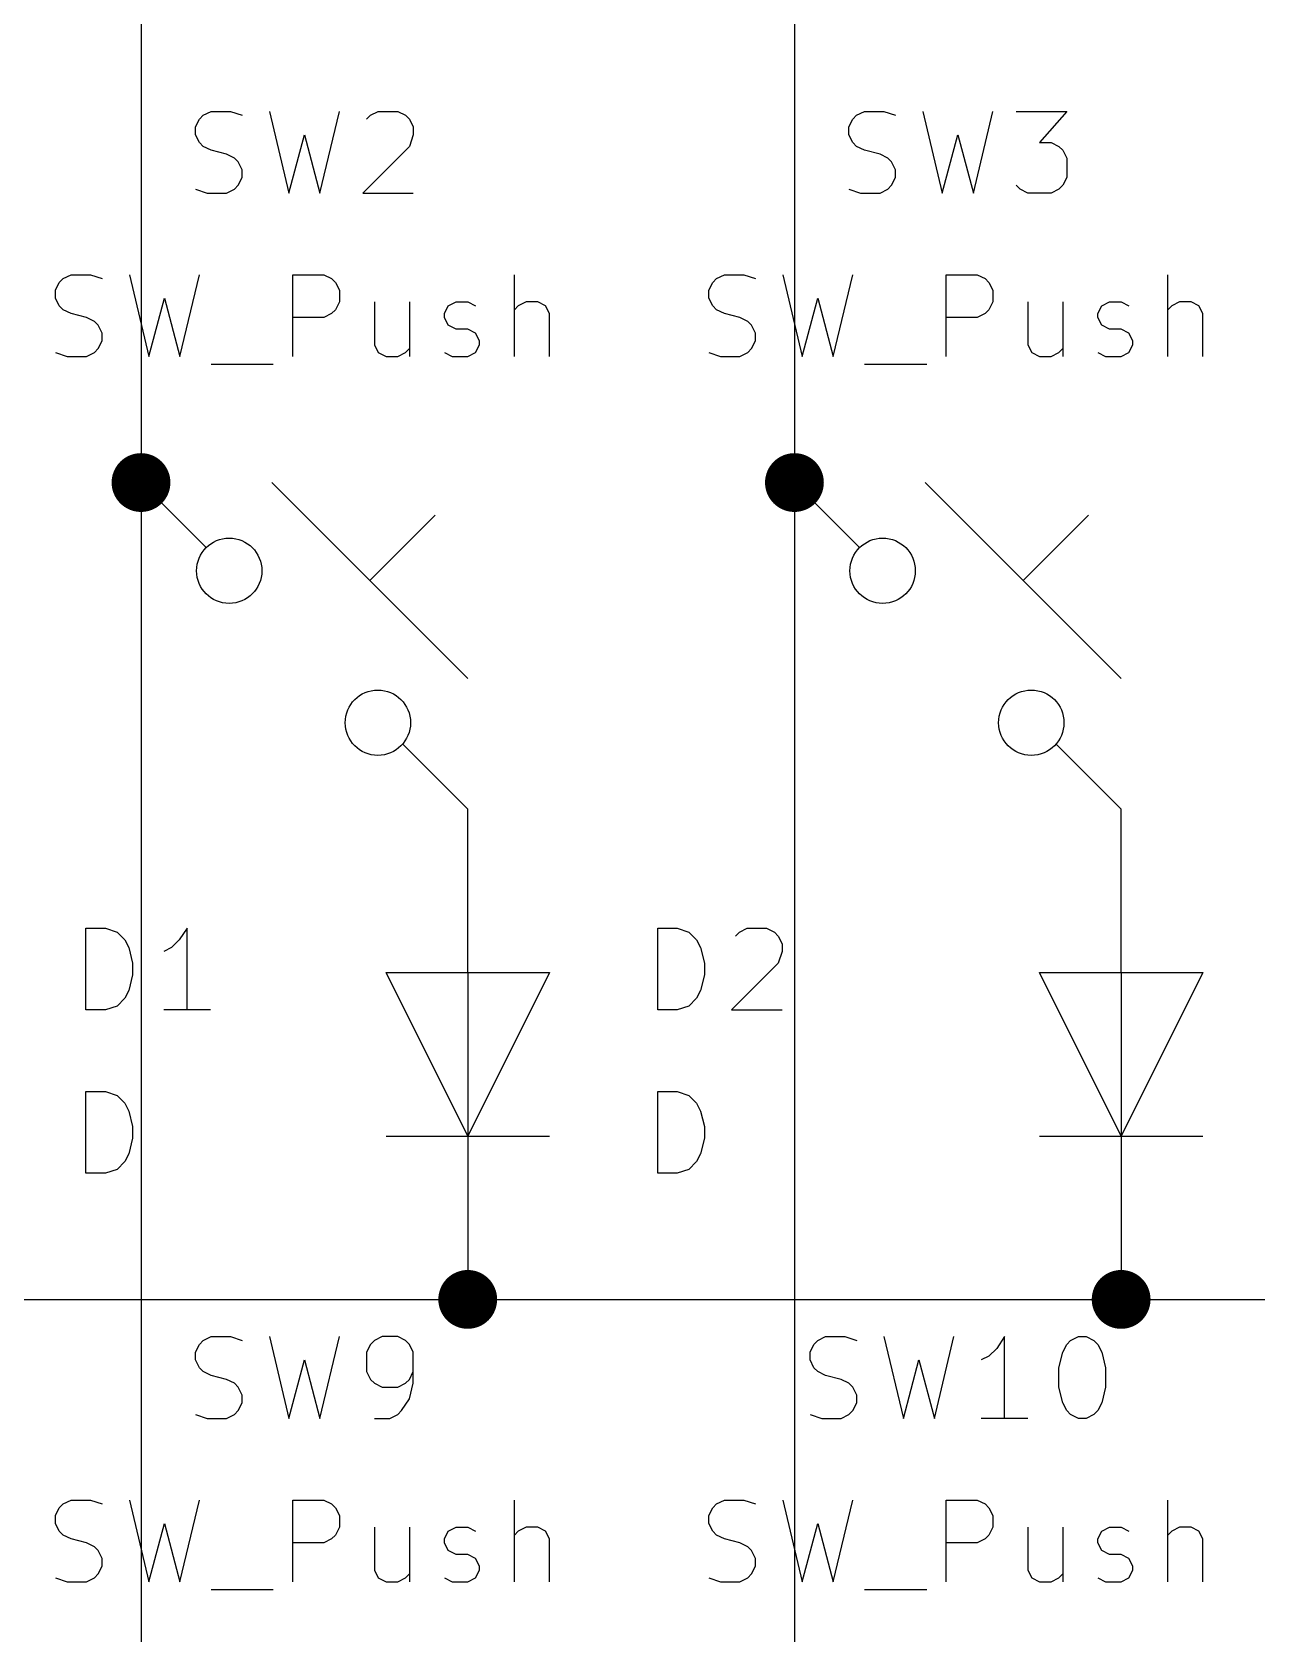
# Model space of a CAD drawing. Header units: inches. Extents: x 0.4 to 11.3, y -7.9 to -0.4.
# Drawn here: x 7.833 to 8.583, y -2.355 to -1.374 of the extents above; entities that cross this region are included whole.
import ezdxf

# ---------------------------------------------------------------- set-up
doc = ezdxf.new("R2010")
doc.units = ezdxf.units.IN
doc.header["$MEASUREMENT"] = 0
for name, color, linetype in [('GREENSIXTYFIVE', 129, 'CONTINUOUS'), ('LIGHTGREEN', 92, 'CONTINUOUS'), ('RED', 14, 'CONTINUOUS')]:
    doc.layers.add(name, color=color, linetype=linetype)

msp = doc.modelspace()

# ---------------------------------------------------------------- linework, layer by layer
at = {"layer": 'GREENSIXTYFIVE', "linetype": 'CONTINUOUS'}
for p, q in [((7.93333, -1.43233), (7.93571, -1.42757)), ((7.93333, -1.43233), (7.93571, -1.42757)), ((7.93571, -1.42757), (7.93809, -1.42519)), ((7.93571, -1.42757), (7.93809, -1.42519)), ((7.93809, -1.42519), (7.94286, -1.4228)), ((7.93809, -1.42519), (7.94286, -1.4228)), ((7.94286, -1.4228), (7.95476, -1.4228)), ((7.94286, -1.4228), (7.95476, -1.4228)), ((7.95476, -1.4228), (7.96191, -1.42519)), ((7.95476, -1.4228), (7.96191, -1.42519)), ((7.97857, -1.4228), (7.99048, -1.4728)), ((7.97857, -1.4228), (7.99048, -1.4728)), ((8.00952, -1.4728), (8.02143, -1.4228)), ((8.00952, -1.4728), (8.02143, -1.4228)), ((8.03809, -1.42757), (8.04047, -1.42519)), ((8.03809, -1.42757), (8.04047, -1.42519)), ((8.04047, -1.42519), (8.04524, -1.4228)), ((8.04047, -1.42519), (8.04524, -1.4228)), ((8.04524, -1.4228), (8.05714, -1.4228)), ((8.04524, -1.4228), (8.05714, -1.4228)), ((8.05714, -1.4228), (8.0619, -1.42519)), ((8.05714, -1.4228), (8.0619, -1.42519)), ((8.0619, -1.42519), (8.06428, -1.42757)), ((8.0619, -1.42519), (8.06428, -1.42757)), ((8.06428, -1.42757), (8.06667, -1.43233)), ((8.06428, -1.42757), (8.06667, -1.43233)), ((8.33333, -1.43233), (8.33571, -1.42757)), ((8.33333, -1.43233), (8.33571, -1.42757)), ((8.33571, -1.42757), (8.33809, -1.42519)), ((8.33571, -1.42757), (8.33809, -1.42519)), ((8.33809, -1.42519), (8.34286, -1.4228)), ((8.33809, -1.42519), (8.34286, -1.4228)), ((8.34286, -1.4228), (8.35476, -1.4228)), ((8.34286, -1.4228), (8.35476, -1.4228)), ((8.35476, -1.4228), (8.36191, -1.42519)), ((8.35476, -1.4228), (8.36191, -1.42519)), ((8.37857, -1.4228), (8.39048, -1.4728)), ((8.37857, -1.4228), (8.39048, -1.4728)), ((8.40952, -1.4728), (8.42143, -1.4228)), ((8.40952, -1.4728), (8.42143, -1.4228)), ((8.43571, -1.4228), (8.46667, -1.4228)), ((8.43571, -1.4228), (8.46667, -1.4228)), ((8.46667, -1.4228), (8.45, -1.44185)), ((8.46667, -1.4228), (8.45, -1.44185)), ((7.93333, -1.43709), (7.93333, -1.43233)), ((7.93333, -1.43709), (7.93333, -1.43233)), ((7.93571, -1.44185), (7.93333, -1.43709)), ((7.93571, -1.44185), (7.93333, -1.43709)), ((7.99048, -1.4728), (8, -1.43709)), ((7.99048, -1.4728), (8, -1.43709)), ((8, -1.43709), (8.00952, -1.4728)), ((8, -1.43709), (8.00952, -1.4728)), ((8.06667, -1.43709), (8.06428, -1.44423)), ((8.06667, -1.43709), (8.06428, -1.44423)), ((8.06667, -1.43233), (8.06667, -1.43709)), ((8.06667, -1.43233), (8.06667, -1.43709)), ((8.33333, -1.43709), (8.33333, -1.43233)), ((8.33333, -1.43709), (8.33333, -1.43233)), ((8.33571, -1.44185), (8.33333, -1.43709)), ((8.33571, -1.44185), (8.33333, -1.43709)), ((8.39048, -1.4728), (8.4, -1.43709)), ((8.39048, -1.4728), (8.4, -1.43709)), ((8.4, -1.43709), (8.40952, -1.4728)), ((8.4, -1.43709), (8.40952, -1.4728)), ((7.93809, -1.44423), (7.93571, -1.44185)), ((7.93809, -1.44423), (7.93571, -1.44185)), ((7.94286, -1.44661), (7.93809, -1.44423)), ((7.94286, -1.44661), (7.93809, -1.44423)), ((7.95238, -1.449), (7.94286, -1.44661)), ((7.95238, -1.449), (7.94286, -1.44661)), ((7.95714, -1.45137), (7.95238, -1.449)), ((7.95714, -1.45137), (7.95238, -1.449)), ((8.06428, -1.44423), (8.03571, -1.4728)), ((8.06428, -1.44423), (8.03571, -1.4728)), ((8.33809, -1.44423), (8.33571, -1.44185)), ((8.33809, -1.44423), (8.33571, -1.44185)), ((8.34286, -1.44661), (8.33809, -1.44423)), ((8.34286, -1.44661), (8.33809, -1.44423)), ((8.35238, -1.449), (8.34286, -1.44661)), ((8.35238, -1.449), (8.34286, -1.44661)), ((8.35714, -1.45137), (8.35238, -1.449)), ((8.35714, -1.45137), (8.35238, -1.449)), ((8.45, -1.44185), (8.45714, -1.44185)), ((8.45, -1.44185), (8.45714, -1.44185)), ((8.45714, -1.44185), (8.4619, -1.44423)), ((8.45714, -1.44185), (8.4619, -1.44423)), ((8.4619, -1.44423), (8.46428, -1.44661)), ((8.4619, -1.44423), (8.46428, -1.44661)), ((8.46428, -1.44661), (8.46667, -1.45137)), ((8.46428, -1.44661), (8.46667, -1.45137)), ((7.95952, -1.45376), (7.95714, -1.45137)), ((7.95952, -1.45376), (7.95714, -1.45137)), ((7.96191, -1.45852), (7.95952, -1.45376)), ((7.96191, -1.45852), (7.95952, -1.45376)), ((7.96191, -1.46328), (7.96191, -1.45852)), ((7.96191, -1.46328), (7.96191, -1.45852)), ((8.35952, -1.45376), (8.35714, -1.45137)), ((8.35952, -1.45376), (8.35714, -1.45137)), ((8.36191, -1.45852), (8.35952, -1.45376)), ((8.36191, -1.45852), (8.35952, -1.45376)), ((8.36191, -1.46328), (8.36191, -1.45852)), ((8.36191, -1.46328), (8.36191, -1.45852)), ((8.46667, -1.45137), (8.46667, -1.46328)), ((8.46667, -1.45137), (8.46667, -1.46328)), ((7.93333, -1.47043), (7.94048, -1.4728)), ((7.93333, -1.47043), (7.94048, -1.4728)), ((7.95238, -1.4728), (7.95714, -1.47043)), ((7.95238, -1.4728), (7.95714, -1.47043)), ((7.95714, -1.47043), (7.95952, -1.46804)), ((7.95714, -1.47043), (7.95952, -1.46804)), ((7.95952, -1.46804), (7.96191, -1.46328)), ((7.95952, -1.46804), (7.96191, -1.46328)), ((8.33333, -1.47043), (8.34048, -1.4728)), ((8.33333, -1.47043), (8.34048, -1.4728)), ((8.35238, -1.4728), (8.35714, -1.47043)), ((8.35238, -1.4728), (8.35714, -1.47043)), ((8.35714, -1.47043), (8.35952, -1.46804)), ((8.35714, -1.47043), (8.35952, -1.46804)), ((8.35952, -1.46804), (8.36191, -1.46328)), ((8.35952, -1.46804), (8.36191, -1.46328)), ((8.43809, -1.47043), (8.43571, -1.46804)), ((8.43809, -1.47043), (8.43571, -1.46804)), ((8.44285, -1.4728), (8.43809, -1.47043)), ((8.44285, -1.4728), (8.43809, -1.47043)), ((8.4619, -1.47043), (8.45714, -1.4728)), ((8.4619, -1.47043), (8.45714, -1.4728)), ((8.46428, -1.46804), (8.4619, -1.47043)), ((8.46428, -1.46804), (8.4619, -1.47043)), ((8.46667, -1.46328), (8.46428, -1.46804)), ((8.46667, -1.46328), (8.46428, -1.46804)), ((7.94048, -1.4728), (7.95238, -1.4728)), ((7.94048, -1.4728), (7.95238, -1.4728)), ((8.03571, -1.4728), (8.06667, -1.4728)), ((8.03571, -1.4728), (8.06667, -1.4728)), ((8.34048, -1.4728), (8.35238, -1.4728)), ((8.34048, -1.4728), (8.35238, -1.4728)), ((8.45714, -1.4728), (8.44285, -1.4728)), ((8.45714, -1.4728), (8.44285, -1.4728)), ((7.84762, -1.53233), (7.85, -1.52757)), ((7.84762, -1.53233), (7.85, -1.52757)), ((7.85, -1.52757), (7.85238, -1.52519)), ((7.85, -1.52757), (7.85238, -1.52519)), ((7.85238, -1.52519), (7.85715, -1.5228)), ((7.85238, -1.52519), (7.85715, -1.5228)), ((7.85715, -1.5228), (7.86905, -1.5228)), ((7.85715, -1.5228), (7.86905, -1.5228)), ((7.86905, -1.5228), (7.87619, -1.52519)), ((7.86905, -1.5228), (7.87619, -1.52519)), ((7.89286, -1.5228), (7.90476, -1.5728)), ((7.89286, -1.5228), (7.90476, -1.5728)), ((7.92381, -1.5728), (7.93572, -1.5228)), ((7.92381, -1.5728), (7.93572, -1.5228)), ((7.99285, -1.5728), (7.99285, -1.5228)), ((7.99285, -1.5228), (8.0119, -1.5228)), ((7.99285, -1.5728), (7.99285, -1.5228)), ((7.99285, -1.5228), (8.0119, -1.5228)), ((8.0119, -1.5228), (8.01667, -1.52519)), ((8.0119, -1.5228), (8.01667, -1.52519)), ((8.01667, -1.52519), (8.01905, -1.52757)), ((8.01667, -1.52519), (8.01905, -1.52757)), ((8.01905, -1.52757), (8.02143, -1.53233)), ((8.01905, -1.52757), (8.02143, -1.53233)), ((8.12857, -1.5728), (8.12857, -1.5228)), ((8.12857, -1.5728), (8.12857, -1.5228)), ((8.24762, -1.53233), (8.25, -1.52757)), ((8.24762, -1.53233), (8.25, -1.52757)), ((8.25, -1.52757), (8.25238, -1.52519)), ((8.25, -1.52757), (8.25238, -1.52519)), ((8.25238, -1.52519), (8.25715, -1.5228)), ((8.25238, -1.52519), (8.25715, -1.5228)), ((8.25715, -1.5228), (8.26905, -1.5228)), ((8.25715, -1.5228), (8.26905, -1.5228)), ((8.26905, -1.5228), (8.27619, -1.52519)), ((8.26905, -1.5228), (8.27619, -1.52519)), ((8.29286, -1.5228), (8.30476, -1.5728)), ((8.29286, -1.5228), (8.30476, -1.5728)), ((8.32381, -1.5728), (8.33572, -1.5228)), ((8.32381, -1.5728), (8.33572, -1.5228)), ((8.39285, -1.5728), (8.39285, -1.5228)), ((8.39285, -1.5228), (8.4119, -1.5228)), ((8.39285, -1.5728), (8.39285, -1.5228)), ((8.39285, -1.5228), (8.4119, -1.5228)), ((8.4119, -1.5228), (8.41667, -1.52519)), ((8.4119, -1.5228), (8.41667, -1.52519)), ((8.41667, -1.52519), (8.41905, -1.52757)), ((8.41667, -1.52519), (8.41905, -1.52757)), ((8.41905, -1.52757), (8.42143, -1.53233)), ((8.41905, -1.52757), (8.42143, -1.53233)), ((8.52857, -1.5728), (8.52857, -1.5228)), ((8.52857, -1.5728), (8.52857, -1.5228)), ((7.84762, -1.53709), (7.84762, -1.53233)), ((7.84762, -1.53709), (7.84762, -1.53233)), ((7.85, -1.54185), (7.84762, -1.53709)), ((7.85, -1.54185), (7.84762, -1.53709)), ((7.90476, -1.5728), (7.91429, -1.53709)), ((7.90476, -1.5728), (7.91429, -1.53709)), ((7.91429, -1.53709), (7.92381, -1.5728)), ((7.91429, -1.53709), (7.92381, -1.5728)), ((8.02143, -1.53233), (8.02143, -1.53947)), ((8.02143, -1.53233), (8.02143, -1.53947)), ((8.24762, -1.53709), (8.24762, -1.53233)), ((8.24762, -1.53709), (8.24762, -1.53233)), ((8.25, -1.54185), (8.24762, -1.53709)), ((8.25, -1.54185), (8.24762, -1.53709)), ((8.30476, -1.5728), (8.31429, -1.53709)), ((8.30476, -1.5728), (8.31429, -1.53709)), ((8.31429, -1.53709), (8.32381, -1.5728)), ((8.31429, -1.53709), (8.32381, -1.5728)), ((8.42143, -1.53233), (8.42143, -1.53947)), ((8.42143, -1.53233), (8.42143, -1.53947)), ((7.85238, -1.54423), (7.85, -1.54185)), ((7.85238, -1.54423), (7.85, -1.54185)), ((7.85715, -1.54661), (7.85238, -1.54423)), ((7.85715, -1.54661), (7.85238, -1.54423)), ((7.86667, -1.549), (7.85715, -1.54661)), ((7.86667, -1.549), (7.85715, -1.54661)), ((7.87143, -1.55137), (7.86667, -1.549)), ((7.87143, -1.55137), (7.86667, -1.549)), ((8.0119, -1.549), (7.99285, -1.549)), ((8.0119, -1.549), (7.99285, -1.549)), ((8.01667, -1.54661), (8.0119, -1.549)), ((8.01667, -1.54661), (8.0119, -1.549)), ((8.01905, -1.54423), (8.01667, -1.54661)), ((8.01905, -1.54423), (8.01667, -1.54661)), ((8.02143, -1.53947), (8.01905, -1.54423)), ((8.02143, -1.53947), (8.01905, -1.54423)), ((8.04285, -1.53947), (8.04285, -1.56566)), ((8.04285, -1.53947), (8.04285, -1.56566)), ((8.06428, -1.53947), (8.06428, -1.5728)), ((8.06428, -1.53947), (8.06428, -1.5728)), ((8.08571, -1.54661), (8.08809, -1.54185)), ((8.08571, -1.54661), (8.08809, -1.54185)), ((8.08571, -1.549), (8.08571, -1.54661)), ((8.08571, -1.549), (8.08571, -1.54661)), ((8.08809, -1.55376), (8.08571, -1.549)), ((8.08809, -1.55376), (8.08571, -1.549)), ((8.08809, -1.54185), (8.09285, -1.53947)), ((8.08809, -1.54185), (8.09285, -1.53947)), ((8.09285, -1.53947), (8.1, -1.53947)), ((8.09285, -1.53947), (8.1, -1.53947)), ((8.1, -1.53947), (8.10476, -1.54185)), ((8.1, -1.53947), (8.10476, -1.54185)), ((8.13095, -1.54185), (8.12857, -1.54423)), ((8.13095, -1.54185), (8.12857, -1.54423)), ((8.13571, -1.53947), (8.13095, -1.54185)), ((8.13571, -1.53947), (8.13095, -1.54185)), ((8.14285, -1.53947), (8.13571, -1.53947)), ((8.14285, -1.53947), (8.13571, -1.53947)), ((8.14761, -1.54185), (8.14285, -1.53947)), ((8.14761, -1.54185), (8.14285, -1.53947)), ((8.15, -1.54661), (8.14761, -1.54185)), ((8.15, -1.54661), (8.14761, -1.54185)), ((8.15, -1.5728), (8.15, -1.54661)), ((8.15, -1.5728), (8.15, -1.54661)), ((8.25238, -1.54423), (8.25, -1.54185)), ((8.25238, -1.54423), (8.25, -1.54185)), ((8.25715, -1.54661), (8.25238, -1.54423)), ((8.25715, -1.54661), (8.25238, -1.54423)), ((8.26667, -1.549), (8.25715, -1.54661)), ((8.26667, -1.549), (8.25715, -1.54661)), ((8.27143, -1.55137), (8.26667, -1.549)), ((8.27143, -1.55137), (8.26667, -1.549)), ((8.4119, -1.549), (8.39285, -1.549)), ((8.4119, -1.549), (8.39285, -1.549)), ((8.41667, -1.54661), (8.4119, -1.549)), ((8.41667, -1.54661), (8.4119, -1.549)), ((8.41905, -1.54423), (8.41667, -1.54661)), ((8.41905, -1.54423), (8.41667, -1.54661)), ((8.42143, -1.53947), (8.41905, -1.54423)), ((8.42143, -1.53947), (8.41905, -1.54423)), ((8.44285, -1.53947), (8.44285, -1.56566)), ((8.44285, -1.53947), (8.44285, -1.56566)), ((8.46428, -1.53947), (8.46428, -1.5728)), ((8.46428, -1.53947), (8.46428, -1.5728)), ((8.48571, -1.54661), (8.48809, -1.54185)), ((8.48571, -1.54661), (8.48809, -1.54185)), ((8.48571, -1.549), (8.48571, -1.54661)), ((8.48571, -1.549), (8.48571, -1.54661)), ((8.48809, -1.55376), (8.48571, -1.549)), ((8.48809, -1.55376), (8.48571, -1.549)), ((8.48809, -1.54185), (8.49285, -1.53947)), ((8.48809, -1.54185), (8.49285, -1.53947)), ((8.49285, -1.53947), (8.5, -1.53947)), ((8.49285, -1.53947), (8.5, -1.53947)), ((8.5, -1.53947), (8.50476, -1.54185)), ((8.5, -1.53947), (8.50476, -1.54185)), ((8.53095, -1.54185), (8.52857, -1.54423)), ((8.53095, -1.54185), (8.52857, -1.54423)), ((8.53571, -1.53947), (8.53095, -1.54185)), ((8.53571, -1.53947), (8.53095, -1.54185)), ((8.54285, -1.53947), (8.53571, -1.53947)), ((8.54285, -1.53947), (8.53571, -1.53947)), ((8.54761, -1.54185), (8.54285, -1.53947)), ((8.54761, -1.54185), (8.54285, -1.53947)), ((8.55, -1.54661), (8.54761, -1.54185)), ((8.55, -1.54661), (8.54761, -1.54185)), ((8.55, -1.5728), (8.55, -1.54661)), ((8.55, -1.5728), (8.55, -1.54661)), ((7.87381, -1.55376), (7.87143, -1.55137)), ((7.87381, -1.55376), (7.87143, -1.55137)), ((7.87619, -1.55852), (7.87381, -1.55376)), ((7.87619, -1.55852), (7.87381, -1.55376)), ((7.87619, -1.56328), (7.87619, -1.55852)), ((7.87619, -1.56328), (7.87619, -1.55852)), ((8.09285, -1.55614), (8.08809, -1.55376)), ((8.09285, -1.55614), (8.08809, -1.55376)), ((8.1, -1.55614), (8.09285, -1.55614)), ((8.1, -1.55614), (8.09285, -1.55614)), ((8.10476, -1.55852), (8.1, -1.55614)), ((8.10476, -1.55852), (8.1, -1.55614)), ((8.10714, -1.56328), (8.10476, -1.55852)), ((8.10714, -1.56328), (8.10476, -1.55852)), ((8.27381, -1.55376), (8.27143, -1.55137)), ((8.27381, -1.55376), (8.27143, -1.55137)), ((8.27619, -1.55852), (8.27381, -1.55376)), ((8.27619, -1.55852), (8.27381, -1.55376)), ((8.27619, -1.56328), (8.27619, -1.55852)), ((8.27619, -1.56328), (8.27619, -1.55852)), ((8.49285, -1.55614), (8.48809, -1.55376)), ((8.49285, -1.55614), (8.48809, -1.55376)), ((8.5, -1.55614), (8.49285, -1.55614)), ((8.5, -1.55614), (8.49285, -1.55614)), ((8.50476, -1.55852), (8.5, -1.55614)), ((8.50476, -1.55852), (8.5, -1.55614)), ((8.50714, -1.56328), (8.50476, -1.55852)), ((8.50714, -1.56328), (8.50476, -1.55852)), ((7.87143, -1.57043), (7.87381, -1.56804)), ((7.87143, -1.57043), (7.87381, -1.56804)), ((7.87381, -1.56804), (7.87619, -1.56328)), ((7.87381, -1.56804), (7.87619, -1.56328)), ((8.04285, -1.56566), (8.04524, -1.57043)), ((8.04285, -1.56566), (8.04524, -1.57043)), ((8.0619, -1.57043), (8.06428, -1.56804)), ((8.0619, -1.57043), (8.06428, -1.56804)), ((8.10476, -1.57043), (8.10714, -1.56566)), ((8.10476, -1.57043), (8.10714, -1.56566)), ((8.10714, -1.56566), (8.10714, -1.56328)), ((8.10714, -1.56566), (8.10714, -1.56328)), ((8.27143, -1.57043), (8.27381, -1.56804)), ((8.27143, -1.57043), (8.27381, -1.56804)), ((8.27381, -1.56804), (8.27619, -1.56328)), ((8.27381, -1.56804), (8.27619, -1.56328)), ((8.44285, -1.56566), (8.44524, -1.57043)), ((8.44285, -1.56566), (8.44524, -1.57043)), ((8.4619, -1.57043), (8.46428, -1.56804)), ((8.4619, -1.57043), (8.46428, -1.56804)), ((8.50476, -1.57043), (8.50714, -1.56566)), ((8.50476, -1.57043), (8.50714, -1.56566)), ((8.50714, -1.56566), (8.50714, -1.56328)), ((8.50714, -1.56566), (8.50714, -1.56328)), ((7.84762, -1.57043), (7.85476, -1.5728)), ((7.84762, -1.57043), (7.85476, -1.5728)), ((7.85476, -1.5728), (7.86667, -1.5728)), ((7.85476, -1.5728), (7.86667, -1.5728)), ((7.86667, -1.5728), (7.87143, -1.57043)), ((7.86667, -1.5728), (7.87143, -1.57043)), ((7.94286, -1.57757), (7.98095, -1.57757)), ((7.94286, -1.57757), (7.98095, -1.57757)), ((8.04524, -1.57043), (8.05, -1.5728)), ((8.04524, -1.57043), (8.05, -1.5728)), ((8.05, -1.5728), (8.05714, -1.5728)), ((8.05, -1.5728), (8.05714, -1.5728)), ((8.05714, -1.5728), (8.0619, -1.57043)), ((8.05714, -1.5728), (8.0619, -1.57043)), ((8.08571, -1.57043), (8.09047, -1.5728)), ((8.08571, -1.57043), (8.09047, -1.5728)), ((8.09047, -1.5728), (8.1, -1.5728)), ((8.09047, -1.5728), (8.1, -1.5728)), ((8.1, -1.5728), (8.10476, -1.57043)), ((8.1, -1.5728), (8.10476, -1.57043)), ((8.24762, -1.57043), (8.25476, -1.5728)), ((8.24762, -1.57043), (8.25476, -1.5728)), ((8.25476, -1.5728), (8.26667, -1.5728)), ((8.25476, -1.5728), (8.26667, -1.5728)), ((8.26667, -1.5728), (8.27143, -1.57043)), ((8.26667, -1.5728), (8.27143, -1.57043)), ((8.34286, -1.57757), (8.38095, -1.57757)), ((8.34286, -1.57757), (8.38095, -1.57757)), ((8.44524, -1.57043), (8.45, -1.5728)), ((8.44524, -1.57043), (8.45, -1.5728)), ((8.45, -1.5728), (8.45714, -1.5728)), ((8.45, -1.5728), (8.45714, -1.5728)), ((8.45714, -1.5728), (8.4619, -1.57043)), ((8.45714, -1.5728), (8.4619, -1.57043)), ((8.48571, -1.57043), (8.49047, -1.5728)), ((8.48571, -1.57043), (8.49047, -1.5728)), ((8.49047, -1.5728), (8.5, -1.5728)), ((8.49047, -1.5728), (8.5, -1.5728)), ((8.5, -1.5728), (8.50476, -1.57043)), ((8.5, -1.5728), (8.50476, -1.57043)), ((7.86628, -1.9728), (7.86628, -1.9228)), ((7.86628, -1.9228), (7.87819, -1.9228)), ((7.86628, -1.9728), (7.86628, -1.9228)), ((7.86628, -1.9228), (7.87819, -1.9228)), ((7.87819, -1.9228), (7.88533, -1.92518)), ((7.87819, -1.9228), (7.88533, -1.92518)), ((7.88533, -1.92518), (7.89009, -1.92994)), ((7.88533, -1.92518), (7.89009, -1.92994)), ((7.89009, -1.92994), (7.89247, -1.9347)), ((7.89009, -1.92994), (7.89247, -1.9347)), ((7.92343, -1.92994), (7.91866, -1.9347)), ((7.92343, -1.92994), (7.91866, -1.9347)), ((7.92819, -1.9228), (7.92343, -1.92994)), ((7.92819, -1.9228), (7.92343, -1.92994)), ((7.92819, -1.9728), (7.92819, -1.9228)), ((7.92819, -1.9728), (7.92819, -1.9228)), ((8.21628, -1.9728), (8.21628, -1.9228)), ((8.21628, -1.9228), (8.22819, -1.9228)), ((8.21628, -1.9728), (8.21628, -1.9228)), ((8.21628, -1.9228), (8.22819, -1.9228)), ((8.22819, -1.9228), (8.23533, -1.92518)), ((8.22819, -1.9228), (8.23533, -1.92518)), ((8.23533, -1.92518), (8.24009, -1.92994)), ((8.23533, -1.92518), (8.24009, -1.92994)), ((8.24009, -1.92994), (8.24247, -1.9347)), ((8.24009, -1.92994), (8.24247, -1.9347)), ((8.2639, -1.92756), (8.26628, -1.92518)), ((8.2639, -1.92756), (8.26628, -1.92518)), ((8.26628, -1.92518), (8.27104, -1.9228)), ((8.26628, -1.92518), (8.27104, -1.9228)), ((8.27104, -1.9228), (8.28295, -1.9228)), ((8.27104, -1.9228), (8.28295, -1.9228)), ((8.28295, -1.9228), (8.28771, -1.92518)), ((8.28295, -1.9228), (8.28771, -1.92518)), ((8.28771, -1.92518), (8.29009, -1.92756)), ((8.28771, -1.92518), (8.29009, -1.92756)), ((8.29009, -1.92756), (8.29247, -1.93232)), ((8.29009, -1.92756), (8.29247, -1.93232)), ((7.89247, -1.9347), (7.89485, -1.94422)), ((7.89247, -1.9347), (7.89485, -1.94422)), ((7.91866, -1.9347), (7.9139, -1.93708)), ((7.91866, -1.9347), (7.9139, -1.93708)), ((8.24247, -1.9347), (8.24485, -1.94422)), ((8.24247, -1.9347), (8.24485, -1.94422)), ((8.29247, -1.93708), (8.29009, -1.94422)), ((8.29247, -1.93708), (8.29009, -1.94422)), ((8.29247, -1.93232), (8.29247, -1.93708)), ((8.29247, -1.93232), (8.29247, -1.93708)), ((7.89485, -1.94422), (7.89485, -1.95137)), ((7.89485, -1.94422), (7.89485, -1.95137)), ((8.24485, -1.94422), (8.24485, -1.95137)), ((8.24485, -1.94422), (8.24485, -1.95137)), ((8.29009, -1.94422), (8.26152, -1.9728)), ((8.29009, -1.94422), (8.26152, -1.9728)), ((7.89247, -1.96089), (7.89009, -1.96565)), ((7.89247, -1.96089), (7.89009, -1.96565)), ((7.89485, -1.95137), (7.89247, -1.96089)), ((7.89485, -1.95137), (7.89247, -1.96089)), ((8.24247, -1.96089), (8.24009, -1.96565)), ((8.24247, -1.96089), (8.24009, -1.96565)), ((8.24485, -1.95137), (8.24247, -1.96089)), ((8.24485, -1.95137), (8.24247, -1.96089)), ((7.88533, -1.97042), (7.87819, -1.9728)), ((7.88533, -1.97042), (7.87819, -1.9728)), ((7.89009, -1.96565), (7.88533, -1.97042)), ((7.89009, -1.96565), (7.88533, -1.97042)), ((8.23533, -1.97042), (8.22819, -1.9728)), ((8.23533, -1.97042), (8.22819, -1.9728)), ((8.24009, -1.96565), (8.23533, -1.97042)), ((8.24009, -1.96565), (8.23533, -1.97042)), ((7.87819, -1.9728), (7.86628, -1.9728)), ((7.87819, -1.9728), (7.86628, -1.9728)), ((7.94247, -1.9728), (7.9139, -1.9728)), ((7.94247, -1.9728), (7.9139, -1.9728)), ((8.22819, -1.9728), (8.21628, -1.9728)), ((8.22819, -1.9728), (8.21628, -1.9728)), ((8.26152, -1.9728), (8.29247, -1.9728)), ((8.26152, -1.9728), (8.29247, -1.9728)), ((7.86628, -2.0728), (7.86628, -2.0228)), ((7.86628, -2.0228), (7.87819, -2.0228)), ((7.86628, -2.0728), (7.86628, -2.0228)), ((7.86628, -2.0228), (7.87819, -2.0228)), ((7.87819, -2.0228), (7.88533, -2.02518)), ((7.87819, -2.0228), (7.88533, -2.02518)), ((7.88533, -2.02518), (7.89009, -2.02994)), ((7.88533, -2.02518), (7.89009, -2.02994)), ((8.21628, -2.0728), (8.21628, -2.0228)), ((8.21628, -2.0228), (8.22819, -2.0228)), ((8.21628, -2.0728), (8.21628, -2.0228)), ((8.21628, -2.0228), (8.22819, -2.0228)), ((8.22819, -2.0228), (8.23533, -2.02518)), ((8.22819, -2.0228), (8.23533, -2.02518)), ((8.23533, -2.02518), (8.24009, -2.02994)), ((8.23533, -2.02518), (8.24009, -2.02994)), ((7.89009, -2.02994), (7.89247, -2.0347)), ((7.89009, -2.02994), (7.89247, -2.0347)), ((7.89247, -2.0347), (7.89485, -2.04422)), ((7.89247, -2.0347), (7.89485, -2.04422)), ((8.24009, -2.02994), (8.24247, -2.0347)), ((8.24009, -2.02994), (8.24247, -2.0347)), ((8.24247, -2.0347), (8.24485, -2.04422)), ((8.24247, -2.0347), (8.24485, -2.04422)), ((7.89485, -2.04422), (7.89485, -2.05137)), ((7.89485, -2.04422), (7.89485, -2.05137)), ((8.24485, -2.04422), (8.24485, -2.05137)), ((8.24485, -2.04422), (8.24485, -2.05137)), ((7.89485, -2.05137), (7.89247, -2.06089)), ((7.89485, -2.05137), (7.89247, -2.06089)), ((8.24485, -2.05137), (8.24247, -2.06089)), ((8.24485, -2.05137), (8.24247, -2.06089)), ((7.89009, -2.06565), (7.88533, -2.07042)), ((7.89009, -2.06565), (7.88533, -2.07042)), ((7.89247, -2.06089), (7.89009, -2.06565)), ((7.89247, -2.06089), (7.89009, -2.06565)), ((8.24009, -2.06565), (8.23533, -2.07042)), ((8.24009, -2.06565), (8.23533, -2.07042)), ((8.24247, -2.06089), (8.24009, -2.06565)), ((8.24247, -2.06089), (8.24009, -2.06565)), ((7.87819, -2.0728), (7.86628, -2.0728)), ((7.87819, -2.0728), (7.86628, -2.0728)), ((7.88533, -2.07042), (7.87819, -2.0728)), ((7.88533, -2.07042), (7.87819, -2.0728)), ((8.22819, -2.0728), (8.21628, -2.0728)), ((8.22819, -2.0728), (8.21628, -2.0728)), ((8.23533, -2.07042), (8.22819, -2.0728)), ((8.23533, -2.07042), (8.22819, -2.0728)), ((7.93571, -2.17757), (7.93809, -2.17519)), ((7.93571, -2.17757), (7.93809, -2.17519)), ((7.93809, -2.17519), (7.94286, -2.1728)), ((7.93809, -2.17519), (7.94286, -2.1728)), ((7.94286, -2.1728), (7.95476, -2.1728)), ((7.94286, -2.1728), (7.95476, -2.1728)), ((7.95476, -2.1728), (7.96191, -2.17519)), ((7.95476, -2.1728), (7.96191, -2.17519)), ((7.97857, -2.1728), (7.99048, -2.2228)), ((7.97857, -2.1728), (7.99048, -2.2228)), ((8.00952, -2.2228), (8.02143, -2.1728)), ((8.00952, -2.2228), (8.02143, -2.1728)), ((8.04285, -2.17519), (8.04047, -2.17757)), ((8.04285, -2.17519), (8.04047, -2.17757)), ((8.04762, -2.1728), (8.04285, -2.17519)), ((8.04762, -2.1728), (8.04285, -2.17519)), ((8.05714, -2.1728), (8.04762, -2.1728)), ((8.05714, -2.1728), (8.04762, -2.1728)), ((8.0619, -2.17519), (8.05714, -2.1728)), ((8.0619, -2.17519), (8.05714, -2.1728)), ((8.06428, -2.17757), (8.0619, -2.17519)), ((8.06428, -2.17757), (8.0619, -2.17519)), ((8.31191, -2.17757), (8.31429, -2.17519)), ((8.31191, -2.17757), (8.31429, -2.17519)), ((8.31429, -2.17519), (8.31905, -2.1728)), ((8.31429, -2.17519), (8.31905, -2.1728)), ((8.31905, -2.1728), (8.33095, -2.1728)), ((8.31905, -2.1728), (8.33095, -2.1728)), ((8.33095, -2.1728), (8.3381, -2.17519)), ((8.33095, -2.1728), (8.3381, -2.17519)), ((8.35476, -2.1728), (8.36667, -2.2228)), ((8.35476, -2.1728), (8.36667, -2.2228)), ((8.38572, -2.2228), (8.39762, -2.1728)), ((8.38572, -2.2228), (8.39762, -2.1728)), ((8.42857, -2.1728), (8.42381, -2.17995)), ((8.42857, -2.1728), (8.42381, -2.17995)), ((8.42857, -2.2228), (8.42857, -2.1728)), ((8.42857, -2.2228), (8.42857, -2.1728)), ((8.46667, -2.17757), (8.46905, -2.17519)), ((8.46667, -2.17757), (8.46905, -2.17519)), ((8.46905, -2.17519), (8.47381, -2.1728)), ((8.46905, -2.17519), (8.47381, -2.1728)), ((8.47381, -2.1728), (8.47857, -2.1728)), ((8.47381, -2.1728), (8.47857, -2.1728)), ((8.47857, -2.1728), (8.48333, -2.17519)), ((8.47857, -2.1728), (8.48333, -2.17519)), ((8.48333, -2.17519), (8.48571, -2.17757)), ((8.48333, -2.17519), (8.48571, -2.17757)), ((7.93333, -2.18233), (7.93571, -2.17757)), ((7.93333, -2.18233), (7.93571, -2.17757)), ((7.93333, -2.18709), (7.93333, -2.18233)), ((7.93333, -2.18709), (7.93333, -2.18233)), ((8.04047, -2.17757), (8.03809, -2.18233)), ((8.04047, -2.17757), (8.03809, -2.18233)), ((8.03809, -2.18233), (8.03809, -2.19423)), ((8.03809, -2.18233), (8.03809, -2.19423)), ((8.06667, -2.18233), (8.06428, -2.17757)), ((8.06667, -2.18233), (8.06428, -2.17757)), ((8.06667, -2.20137), (8.06667, -2.18233)), ((8.06667, -2.20137), (8.06667, -2.18233)), ((8.30953, -2.18233), (8.31191, -2.17757)), ((8.30953, -2.18233), (8.31191, -2.17757)), ((8.30953, -2.18709), (8.30953, -2.18233)), ((8.30953, -2.18709), (8.30953, -2.18233)), ((8.41905, -2.18471), (8.41429, -2.18709)), ((8.41905, -2.18471), (8.41429, -2.18709)), ((8.42381, -2.17995), (8.41905, -2.18471)), ((8.42381, -2.17995), (8.41905, -2.18471)), ((8.46191, -2.19185), (8.46428, -2.18233)), ((8.46191, -2.19185), (8.46428, -2.18233)), ((8.46428, -2.18233), (8.46667, -2.17757)), ((8.46428, -2.18233), (8.46667, -2.17757)), ((8.48571, -2.17757), (8.48809, -2.18233)), ((8.48571, -2.17757), (8.48809, -2.18233)), ((8.48809, -2.18233), (8.49048, -2.19185)), ((8.48809, -2.18233), (8.49048, -2.19185)), ((7.93571, -2.19185), (7.93333, -2.18709)), ((7.93571, -2.19185), (7.93333, -2.18709)), ((7.93809, -2.19423), (7.93571, -2.19185)), ((7.93809, -2.19423), (7.93571, -2.19185)), ((7.94286, -2.19661), (7.93809, -2.19423)), ((7.94286, -2.19661), (7.93809, -2.19423)), ((7.99048, -2.2228), (8, -2.18709)), ((7.99048, -2.2228), (8, -2.18709)), ((8, -2.18709), (8.00952, -2.2228)), ((8, -2.18709), (8.00952, -2.2228)), ((8.03809, -2.19423), (8.04047, -2.199)), ((8.03809, -2.19423), (8.04047, -2.199)), ((8.06428, -2.199), (8.06667, -2.19423)), ((8.06428, -2.199), (8.06667, -2.19423)), ((8.31191, -2.19185), (8.30953, -2.18709)), ((8.31191, -2.19185), (8.30953, -2.18709)), ((8.31429, -2.19423), (8.31191, -2.19185)), ((8.31429, -2.19423), (8.31191, -2.19185)), ((8.31905, -2.19661), (8.31429, -2.19423)), ((8.31905, -2.19661), (8.31429, -2.19423)), ((8.36667, -2.2228), (8.37619, -2.18709)), ((8.36667, -2.2228), (8.37619, -2.18709)), ((8.37619, -2.18709), (8.38572, -2.2228)), ((8.37619, -2.18709), (8.38572, -2.2228)), ((8.46191, -2.20376), (8.46191, -2.19185)), ((8.46191, -2.20376), (8.46191, -2.19185)), ((8.49048, -2.19185), (8.49048, -2.20376)), ((8.49048, -2.19185), (8.49048, -2.20376)), ((7.95238, -2.199), (7.94286, -2.19661)), ((7.95238, -2.199), (7.94286, -2.19661)), ((7.95714, -2.20137), (7.95238, -2.199)), ((7.95714, -2.20137), (7.95238, -2.199)), ((7.95952, -2.20376), (7.95714, -2.20137)), ((7.95952, -2.20376), (7.95714, -2.20137)), ((7.96191, -2.20852), (7.95952, -2.20376)), ((7.96191, -2.20852), (7.95952, -2.20376)), ((8.04047, -2.199), (8.04285, -2.20137)), ((8.04047, -2.199), (8.04285, -2.20137)), ((8.04285, -2.20137), (8.04762, -2.20376)), ((8.04285, -2.20137), (8.04762, -2.20376)), ((8.04762, -2.20376), (8.05714, -2.20376)), ((8.04762, -2.20376), (8.05714, -2.20376)), ((8.05714, -2.20376), (8.0619, -2.20137)), ((8.05714, -2.20376), (8.0619, -2.20137)), ((8.0619, -2.20137), (8.06428, -2.199)), ((8.0619, -2.20137), (8.06428, -2.199)), ((8.06428, -2.2109), (8.06667, -2.20137)), ((8.06428, -2.2109), (8.06667, -2.20137)), ((8.32857, -2.199), (8.31905, -2.19661)), ((8.32857, -2.199), (8.31905, -2.19661)), ((8.33333, -2.20137), (8.32857, -2.199)), ((8.33333, -2.20137), (8.32857, -2.199)), ((8.33572, -2.20376), (8.33333, -2.20137)), ((8.33572, -2.20376), (8.33333, -2.20137)), ((8.3381, -2.20852), (8.33572, -2.20376)), ((8.3381, -2.20852), (8.33572, -2.20376)), ((8.46428, -2.21328), (8.46191, -2.20376)), ((8.46428, -2.21328), (8.46191, -2.20376)), ((8.49048, -2.20376), (8.48809, -2.21328)), ((8.49048, -2.20376), (8.48809, -2.21328)), ((7.95952, -2.21804), (7.96191, -2.21328)), ((7.95952, -2.21804), (7.96191, -2.21328)), ((7.96191, -2.21328), (7.96191, -2.20852)), ((7.96191, -2.21328), (7.96191, -2.20852)), ((8.05952, -2.21804), (8.06428, -2.2109)), ((8.05952, -2.21804), (8.06428, -2.2109)), ((8.33572, -2.21804), (8.3381, -2.21328)), ((8.33572, -2.21804), (8.3381, -2.21328)), ((8.3381, -2.21328), (8.3381, -2.20852)), ((8.3381, -2.21328), (8.3381, -2.20852)), ((8.46667, -2.21804), (8.46428, -2.21328)), ((8.46667, -2.21804), (8.46428, -2.21328)), ((8.48809, -2.21328), (8.48571, -2.21804)), ((8.48809, -2.21328), (8.48571, -2.21804)), ((7.93333, -2.22043), (7.94048, -2.2228)), ((7.93333, -2.22043), (7.94048, -2.2228)), ((7.94048, -2.2228), (7.95238, -2.2228)), ((7.94048, -2.2228), (7.95238, -2.2228)), ((7.95238, -2.2228), (7.95714, -2.22043)), ((7.95238, -2.2228), (7.95714, -2.22043)), ((7.95714, -2.22043), (7.95952, -2.21804)), ((7.95714, -2.22043), (7.95952, -2.21804)), ((8.04285, -2.2228), (8.05238, -2.2228)), ((8.04285, -2.2228), (8.05238, -2.2228)), ((8.05238, -2.2228), (8.05714, -2.22043)), ((8.05238, -2.2228), (8.05714, -2.22043)), ((8.05714, -2.22043), (8.05952, -2.21804)), ((8.05714, -2.22043), (8.05952, -2.21804)), ((8.30953, -2.22043), (8.31667, -2.2228)), ((8.30953, -2.22043), (8.31667, -2.2228)), ((8.31667, -2.2228), (8.32857, -2.2228)), ((8.31667, -2.2228), (8.32857, -2.2228)), ((8.32857, -2.2228), (8.33333, -2.22043)), ((8.32857, -2.2228), (8.33333, -2.22043)), ((8.33333, -2.22043), (8.33572, -2.21804)), ((8.33333, -2.22043), (8.33572, -2.21804)), ((8.44286, -2.2228), (8.41429, -2.2228)), ((8.44286, -2.2228), (8.41429, -2.2228)), ((8.46905, -2.22043), (8.46667, -2.21804)), ((8.46905, -2.22043), (8.46667, -2.21804)), ((8.47381, -2.2228), (8.46905, -2.22043)), ((8.47381, -2.2228), (8.46905, -2.22043)), ((8.47857, -2.2228), (8.47381, -2.2228)), ((8.47857, -2.2228), (8.47381, -2.2228)), ((8.48333, -2.22043), (8.47857, -2.2228)), ((8.48333, -2.22043), (8.47857, -2.2228)), ((8.48571, -2.21804), (8.48333, -2.22043)), ((8.48571, -2.21804), (8.48333, -2.22043)), ((7.85238, -2.27519), (7.85715, -2.2728)), ((7.85238, -2.27519), (7.85715, -2.2728)), ((7.85715, -2.2728), (7.86905, -2.2728)), ((7.85715, -2.2728), (7.86905, -2.2728)), ((7.86905, -2.2728), (7.87619, -2.27519)), ((7.86905, -2.2728), (7.87619, -2.27519)), ((7.89286, -2.2728), (7.90476, -2.3228)), ((7.89286, -2.2728), (7.90476, -2.3228)), ((7.92381, -2.3228), (7.93572, -2.2728)), ((7.92381, -2.3228), (7.93572, -2.2728)), ((7.99285, -2.3228), (7.99285, -2.2728)), ((7.99285, -2.2728), (8.0119, -2.2728)), ((7.99285, -2.3228), (7.99285, -2.2728)), ((7.99285, -2.2728), (8.0119, -2.2728)), ((8.0119, -2.2728), (8.01667, -2.27519)), ((8.0119, -2.2728), (8.01667, -2.27519)), ((8.12857, -2.3228), (8.12857, -2.2728)), ((8.12857, -2.3228), (8.12857, -2.2728)), ((8.25238, -2.27519), (8.25715, -2.2728)), ((8.25238, -2.27519), (8.25715, -2.2728)), ((8.25715, -2.2728), (8.26905, -2.2728)), ((8.25715, -2.2728), (8.26905, -2.2728)), ((8.26905, -2.2728), (8.27619, -2.27519)), ((8.26905, -2.2728), (8.27619, -2.27519)), ((8.29286, -2.2728), (8.30476, -2.3228)), ((8.29286, -2.2728), (8.30476, -2.3228)), ((8.32381, -2.3228), (8.33572, -2.2728)), ((8.32381, -2.3228), (8.33572, -2.2728)), ((8.39285, -2.3228), (8.39285, -2.2728)), ((8.39285, -2.2728), (8.4119, -2.2728)), ((8.39285, -2.3228), (8.39285, -2.2728)), ((8.39285, -2.2728), (8.4119, -2.2728)), ((8.4119, -2.2728), (8.41667, -2.27519)), ((8.4119, -2.2728), (8.41667, -2.27519)), ((8.52857, -2.3228), (8.52857, -2.2728)), ((8.52857, -2.3228), (8.52857, -2.2728)), ((7.84762, -2.28233), (7.85, -2.27757)), ((7.84762, -2.28233), (7.85, -2.27757)), ((7.84762, -2.28709), (7.84762, -2.28233)), ((7.84762, -2.28709), (7.84762, -2.28233)), ((7.85, -2.27757), (7.85238, -2.27519)), ((7.85, -2.27757), (7.85238, -2.27519)), ((8.01667, -2.27519), (8.01905, -2.27757)), ((8.01667, -2.27519), (8.01905, -2.27757)), ((8.01905, -2.27757), (8.02143, -2.28233)), ((8.01905, -2.27757), (8.02143, -2.28233)), ((8.02143, -2.28233), (8.02143, -2.28947)), ((8.02143, -2.28233), (8.02143, -2.28947)), ((8.24762, -2.28233), (8.25, -2.27757)), ((8.24762, -2.28233), (8.25, -2.27757)), ((8.24762, -2.28709), (8.24762, -2.28233)), ((8.24762, -2.28709), (8.24762, -2.28233)), ((8.25, -2.27757), (8.25238, -2.27519)), ((8.25, -2.27757), (8.25238, -2.27519)), ((8.41667, -2.27519), (8.41905, -2.27757)), ((8.41667, -2.27519), (8.41905, -2.27757)), ((8.41905, -2.27757), (8.42143, -2.28233)), ((8.41905, -2.27757), (8.42143, -2.28233)), ((8.42143, -2.28233), (8.42143, -2.28947)), ((8.42143, -2.28233), (8.42143, -2.28947)), ((7.85, -2.29185), (7.84762, -2.28709)), ((7.85, -2.29185), (7.84762, -2.28709)), ((7.85238, -2.29423), (7.85, -2.29185)), ((7.85238, -2.29423), (7.85, -2.29185)), ((7.85715, -2.29661), (7.85238, -2.29423)), ((7.85715, -2.29661), (7.85238, -2.29423)), ((7.90476, -2.3228), (7.91429, -2.28709)), ((7.90476, -2.3228), (7.91429, -2.28709)), ((7.91429, -2.28709), (7.92381, -2.3228)), ((7.91429, -2.28709), (7.92381, -2.3228)), ((8.01905, -2.29423), (8.01667, -2.29661)), ((8.01905, -2.29423), (8.01667, -2.29661)), ((8.02143, -2.28947), (8.01905, -2.29423)), ((8.02143, -2.28947), (8.01905, -2.29423)), ((8.04285, -2.28947), (8.04285, -2.31566)), ((8.04285, -2.28947), (8.04285, -2.31566)), ((8.06428, -2.28947), (8.06428, -2.3228)), ((8.06428, -2.28947), (8.06428, -2.3228)), ((8.08571, -2.29661), (8.08809, -2.29185)), ((8.08571, -2.29661), (8.08809, -2.29185)), ((8.08809, -2.29185), (8.09285, -2.28947)), ((8.08809, -2.29185), (8.09285, -2.28947)), ((8.09285, -2.28947), (8.1, -2.28947)), ((8.09285, -2.28947), (8.1, -2.28947)), ((8.1, -2.28947), (8.10476, -2.29185)), ((8.1, -2.28947), (8.10476, -2.29185)), ((8.13095, -2.29185), (8.12857, -2.29423)), ((8.13095, -2.29185), (8.12857, -2.29423)), ((8.13571, -2.28947), (8.13095, -2.29185)), ((8.13571, -2.28947), (8.13095, -2.29185)), ((8.14285, -2.28947), (8.13571, -2.28947)), ((8.14285, -2.28947), (8.13571, -2.28947)), ((8.14761, -2.29185), (8.14285, -2.28947)), ((8.14761, -2.29185), (8.14285, -2.28947)), ((8.15, -2.29661), (8.14761, -2.29185)), ((8.15, -2.29661), (8.14761, -2.29185)), ((8.25, -2.29185), (8.24762, -2.28709)), ((8.25, -2.29185), (8.24762, -2.28709)), ((8.25238, -2.29423), (8.25, -2.29185)), ((8.25238, -2.29423), (8.25, -2.29185)), ((8.25715, -2.29661), (8.25238, -2.29423)), ((8.25715, -2.29661), (8.25238, -2.29423)), ((8.30476, -2.3228), (8.31429, -2.28709)), ((8.30476, -2.3228), (8.31429, -2.28709)), ((8.31429, -2.28709), (8.32381, -2.3228)), ((8.31429, -2.28709), (8.32381, -2.3228)), ((8.41905, -2.29423), (8.41667, -2.29661)), ((8.41905, -2.29423), (8.41667, -2.29661)), ((8.42143, -2.28947), (8.41905, -2.29423)), ((8.42143, -2.28947), (8.41905, -2.29423)), ((8.44285, -2.28947), (8.44285, -2.31566)), ((8.44285, -2.28947), (8.44285, -2.31566)), ((8.46428, -2.28947), (8.46428, -2.3228)), ((8.46428, -2.28947), (8.46428, -2.3228)), ((8.48571, -2.29661), (8.48809, -2.29185)), ((8.48571, -2.29661), (8.48809, -2.29185)), ((8.48809, -2.29185), (8.49285, -2.28947)), ((8.48809, -2.29185), (8.49285, -2.28947)), ((8.49285, -2.28947), (8.5, -2.28947)), ((8.49285, -2.28947), (8.5, -2.28947)), ((8.5, -2.28947), (8.50476, -2.29185)), ((8.5, -2.28947), (8.50476, -2.29185)), ((8.53095, -2.29185), (8.52857, -2.29423)), ((8.53095, -2.29185), (8.52857, -2.29423)), ((8.53571, -2.28947), (8.53095, -2.29185)), ((8.53571, -2.28947), (8.53095, -2.29185)), ((8.54285, -2.28947), (8.53571, -2.28947)), ((8.54285, -2.28947), (8.53571, -2.28947)), ((8.54761, -2.29185), (8.54285, -2.28947)), ((8.54761, -2.29185), (8.54285, -2.28947)), ((8.55, -2.29661), (8.54761, -2.29185)), ((8.55, -2.29661), (8.54761, -2.29185)), ((7.86667, -2.299), (7.85715, -2.29661)), ((7.86667, -2.299), (7.85715, -2.29661)), ((7.87143, -2.30137), (7.86667, -2.299)), ((7.87143, -2.30137), (7.86667, -2.299)), ((7.87381, -2.30376), (7.87143, -2.30137)), ((7.87381, -2.30376), (7.87143, -2.30137)), ((7.87619, -2.30852), (7.87381, -2.30376)), ((7.87619, -2.30852), (7.87381, -2.30376)), ((8.0119, -2.299), (7.99285, -2.299)), ((8.0119, -2.299), (7.99285, -2.299)), ((8.01667, -2.29661), (8.0119, -2.299)), ((8.01667, -2.29661), (8.0119, -2.299)), ((8.08571, -2.299), (8.08571, -2.29661)), ((8.08571, -2.299), (8.08571, -2.29661)), ((8.08809, -2.30376), (8.08571, -2.299)), ((8.08809, -2.30376), (8.08571, -2.299)), ((8.09285, -2.30614), (8.08809, -2.30376)), ((8.09285, -2.30614), (8.08809, -2.30376)), ((8.15, -2.3228), (8.15, -2.29661)), ((8.15, -2.3228), (8.15, -2.29661)), ((8.26667, -2.299), (8.25715, -2.29661)), ((8.26667, -2.299), (8.25715, -2.29661)), ((8.27143, -2.30137), (8.26667, -2.299)), ((8.27143, -2.30137), (8.26667, -2.299)), ((8.27381, -2.30376), (8.27143, -2.30137)), ((8.27381, -2.30376), (8.27143, -2.30137)), ((8.27619, -2.30852), (8.27381, -2.30376)), ((8.27619, -2.30852), (8.27381, -2.30376)), ((8.4119, -2.299), (8.39285, -2.299)), ((8.4119, -2.299), (8.39285, -2.299)), ((8.41667, -2.29661), (8.4119, -2.299)), ((8.41667, -2.29661), (8.4119, -2.299)), ((8.48571, -2.299), (8.48571, -2.29661)), ((8.48571, -2.299), (8.48571, -2.29661)), ((8.48809, -2.30376), (8.48571, -2.299)), ((8.48809, -2.30376), (8.48571, -2.299)), ((8.49285, -2.30614), (8.48809, -2.30376)), ((8.49285, -2.30614), (8.48809, -2.30376)), ((8.55, -2.3228), (8.55, -2.29661)), ((8.55, -2.3228), (8.55, -2.29661)), ((7.87381, -2.31804), (7.87619, -2.31328)), ((7.87381, -2.31804), (7.87619, -2.31328)), ((7.87619, -2.31328), (7.87619, -2.30852)), ((7.87619, -2.31328), (7.87619, -2.30852)), ((8.1, -2.30614), (8.09285, -2.30614)), ((8.1, -2.30614), (8.09285, -2.30614)), ((8.10476, -2.30852), (8.1, -2.30614)), ((8.10476, -2.30852), (8.1, -2.30614)), ((8.10714, -2.31328), (8.10476, -2.30852)), ((8.10714, -2.31328), (8.10476, -2.30852)), ((8.10714, -2.31566), (8.10714, -2.31328)), ((8.10714, -2.31566), (8.10714, -2.31328)), ((8.27381, -2.31804), (8.27619, -2.31328)), ((8.27381, -2.31804), (8.27619, -2.31328)), ((8.27619, -2.31328), (8.27619, -2.30852)), ((8.27619, -2.31328), (8.27619, -2.30852)), ((8.5, -2.30614), (8.49285, -2.30614)), ((8.5, -2.30614), (8.49285, -2.30614)), ((8.50476, -2.30852), (8.5, -2.30614)), ((8.50476, -2.30852), (8.5, -2.30614)), ((8.50714, -2.31328), (8.50476, -2.30852)), ((8.50714, -2.31328), (8.50476, -2.30852)), ((8.50714, -2.31566), (8.50714, -2.31328)), ((8.50714, -2.31566), (8.50714, -2.31328)), ((7.84762, -2.32043), (7.85476, -2.3228)), ((7.84762, -2.32043), (7.85476, -2.3228)), ((7.85476, -2.3228), (7.86667, -2.3228)), ((7.85476, -2.3228), (7.86667, -2.3228)), ((7.86667, -2.3228), (7.87143, -2.32043)), ((7.86667, -2.3228), (7.87143, -2.32043)), ((7.87143, -2.32043), (7.87381, -2.31804)), ((7.87143, -2.32043), (7.87381, -2.31804)), ((8.04285, -2.31566), (8.04524, -2.32043)), ((8.04285, -2.31566), (8.04524, -2.32043)), ((8.04524, -2.32043), (8.05, -2.3228)), ((8.04524, -2.32043), (8.05, -2.3228)), ((8.05, -2.3228), (8.05714, -2.3228)), ((8.05, -2.3228), (8.05714, -2.3228)), ((8.05714, -2.3228), (8.0619, -2.32043)), ((8.05714, -2.3228), (8.0619, -2.32043)), ((8.0619, -2.32043), (8.06428, -2.31804)), ((8.0619, -2.32043), (8.06428, -2.31804)), ((8.08571, -2.32043), (8.09047, -2.3228)), ((8.08571, -2.32043), (8.09047, -2.3228)), ((8.09047, -2.3228), (8.1, -2.3228)), ((8.09047, -2.3228), (8.1, -2.3228)), ((8.1, -2.3228), (8.10476, -2.32043)), ((8.1, -2.3228), (8.10476, -2.32043)), ((8.10476, -2.32043), (8.10714, -2.31566)), ((8.10476, -2.32043), (8.10714, -2.31566)), ((8.24762, -2.32043), (8.25476, -2.3228)), ((8.24762, -2.32043), (8.25476, -2.3228)), ((8.25476, -2.3228), (8.26667, -2.3228)), ((8.25476, -2.3228), (8.26667, -2.3228)), ((8.26667, -2.3228), (8.27143, -2.32043)), ((8.26667, -2.3228), (8.27143, -2.32043)), ((8.27143, -2.32043), (8.27381, -2.31804)), ((8.27143, -2.32043), (8.27381, -2.31804)), ((8.44285, -2.31566), (8.44524, -2.32043)), ((8.44285, -2.31566), (8.44524, -2.32043)), ((8.44524, -2.32043), (8.45, -2.3228)), ((8.44524, -2.32043), (8.45, -2.3228)), ((8.45, -2.3228), (8.45714, -2.3228)), ((8.45, -2.3228), (8.45714, -2.3228)), ((8.45714, -2.3228), (8.4619, -2.32043)), ((8.45714, -2.3228), (8.4619, -2.32043)), ((8.4619, -2.32043), (8.46428, -2.31804)), ((8.4619, -2.32043), (8.46428, -2.31804)), ((8.48571, -2.32043), (8.49047, -2.3228)), ((8.48571, -2.32043), (8.49047, -2.3228)), ((8.49047, -2.3228), (8.5, -2.3228)), ((8.49047, -2.3228), (8.5, -2.3228)), ((8.5, -2.3228), (8.50476, -2.32043)), ((8.5, -2.3228), (8.50476, -2.32043)), ((8.50476, -2.32043), (8.50714, -2.31566)), ((8.50476, -2.32043), (8.50714, -2.31566)), ((7.94286, -2.32757), (7.98095, -2.32757)), ((7.94286, -2.32757), (7.98095, -2.32757)), ((8.34286, -2.32757), (8.38095, -2.32757)), ((8.34286, -2.32757), (8.38095, -2.32757))]:
    msp.add_line(p, q, dxfattribs=at)
at = {"layer": 'LIGHTGREEN', "linetype": 'CONTINUOUS'}
for p, q in [((7.9, -1.3), (7.9, -1.65)), ((8.3, -1.3), (8.3, -1.65)), ((7.9, -1.65), (7.9, -2.4)), ((8.3, -1.65), (8.3, -2.4)), ((7.75, -2.15), (8.1, -2.15)), ((8.1, -2.15), (8.5, -2.15)), ((8.5, -2.15), (8.9, -2.15))]:
    msp.add_line(p, q, dxfattribs=at)
at = {"layer": 'LIGHTGREEN', "const_width": 0.018}
for points in [[(7.891, -1.65, 1), (7.909, -1.65, 1)], [(8.291, -1.65, 1), (8.309, -1.65, 1)], [(8.091, -2.15, 1), (8.109, -2.15, 1)], [(8.491, -2.15, 1), (8.509, -2.15, 1)]]:
    msp.add_lwpolyline(points, format="xyb", close=True, dxfattribs=at)
at = {"layer": 'RED', "linetype": 'CONTINUOUS'}
for p, q in [((7.9, -1.65), (7.94, -1.69)), ((7.98, -1.65), (8.1, -1.77)), ((8.3, -1.65), (8.34, -1.69)), ((8.38, -1.65), (8.5, -1.77)), ((8.04, -1.71), (8.08, -1.67)), ((8.44, -1.71), (8.48, -1.67)), ((8.06, -1.81), (8.1, -1.85)), ((8.46, -1.81), (8.5, -1.85)), ((8.1, -1.95), (8.1, -1.85)), ((8.1, -1.95), (8.1, -1.85)), ((8.5, -1.95), (8.5, -1.85)), ((8.5, -1.95), (8.5, -1.85)), ((8.05, -1.95), (8.15, -1.95)), ((8.1, -2.05), (8.05, -1.95)), ((8.15, -1.95), (8.1, -2.05)), ((8.1, -1.95), (8.1, -2.05)), ((8.45, -1.95), (8.55, -1.95)), ((8.5, -2.05), (8.45, -1.95)), ((8.55, -1.95), (8.5, -2.05)), ((8.5, -1.95), (8.5, -2.05)), ((8.05, -2.05), (8.15, -2.05)), ((8.1, -2.05), (8.1, -2.15)), ((8.1, -2.05), (8.1, -2.15)), ((8.45, -2.05), (8.55, -2.05)), ((8.5, -2.05), (8.5, -2.15)), ((8.5, -2.05), (8.5, -2.15))]:
    msp.add_line(p, q, dxfattribs=at)
at = {"layer": 'RED'}
for centre in [(7.954, -1.704), (8.354, -1.704), (8.045, -1.797), (8.445, -1.797)]:
    msp.add_circle(centre, 0.02, dxfattribs=at)

doc.saveas('drawing.dxf')
